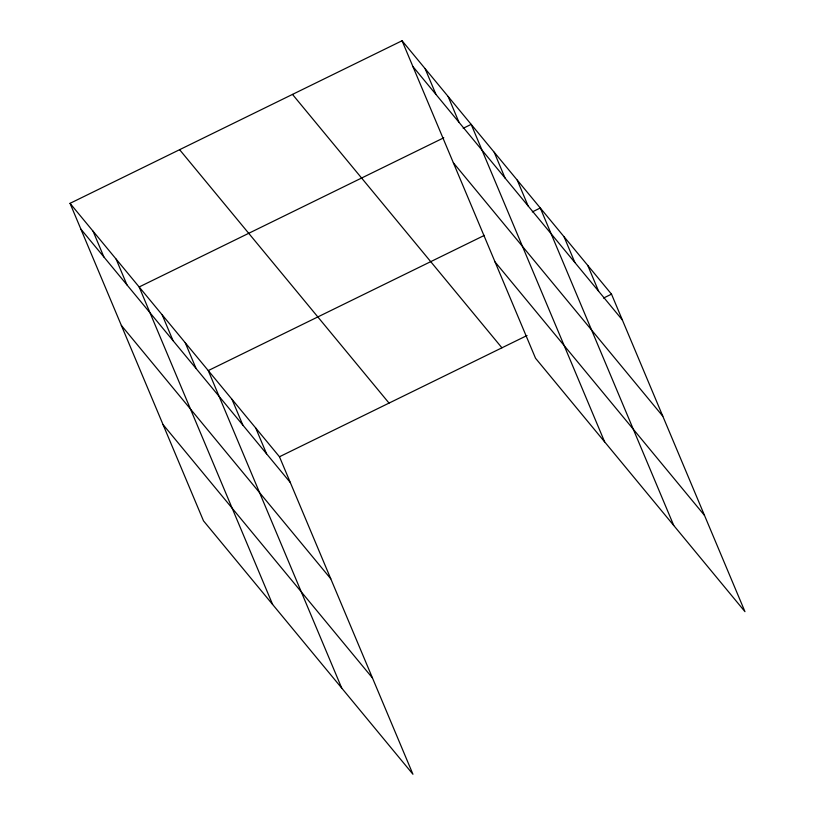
<?xml version="1.0" encoding="UTF-8"?>
<svg xmlns="http://www.w3.org/2000/svg" width="815" height="815" viewBox="0 0 815 815"><rect width="100%" height="100%" fill="white"/><g stroke="black" fill="none" stroke-linecap="round" stroke-linejoin="round"><path stroke-width="1.22" d="M70.039 203.343L279.474 456.757L412.94 774.25L203.495 520.846L70.039 203.343L402.06 40.75L611.505 294.154L744.961 611.658L535.526 358.243L402.06 40.75M443.788 137.786L139.151 286.972L272.618 604.465M463.185 128.291L471.182 124.379L604.638 441.873M484.365 235.382L208.263 370.591L341.73 688.094M532.307 211.91L540.294 207.998L673.75 525.492M279.474 456.757L527.04 335.515M603.508 298.066L611.505 294.154M412.899 66.535L622.344 319.949M453.374 162.796L662.809 416.21M495.062 261.982L704.496 515.386M292.493 94.408L501.928 347.811M179.606 149.685L389.04 403.099M80.879 229.127L290.313 482.541M121.343 325.399L330.778 578.803M163.031 424.574L372.465 677.988M587.768 265.435L598.607 291.23M564.031 236.717L574.87 262.501M517.25 180.125L528.089 205.91M494.216 152.252L505.055 178.037M448.138 96.496L458.977 122.291M425.104 68.623L435.944 94.408M255.737 428.038L266.576 453.823M232 399.319L242.839 425.104M185.229 342.718L196.069 368.502M162.185 314.845L173.025 340.629M116.117 259.099L126.957 284.883M93.073 231.216L103.913 257.01"/></g></svg>
